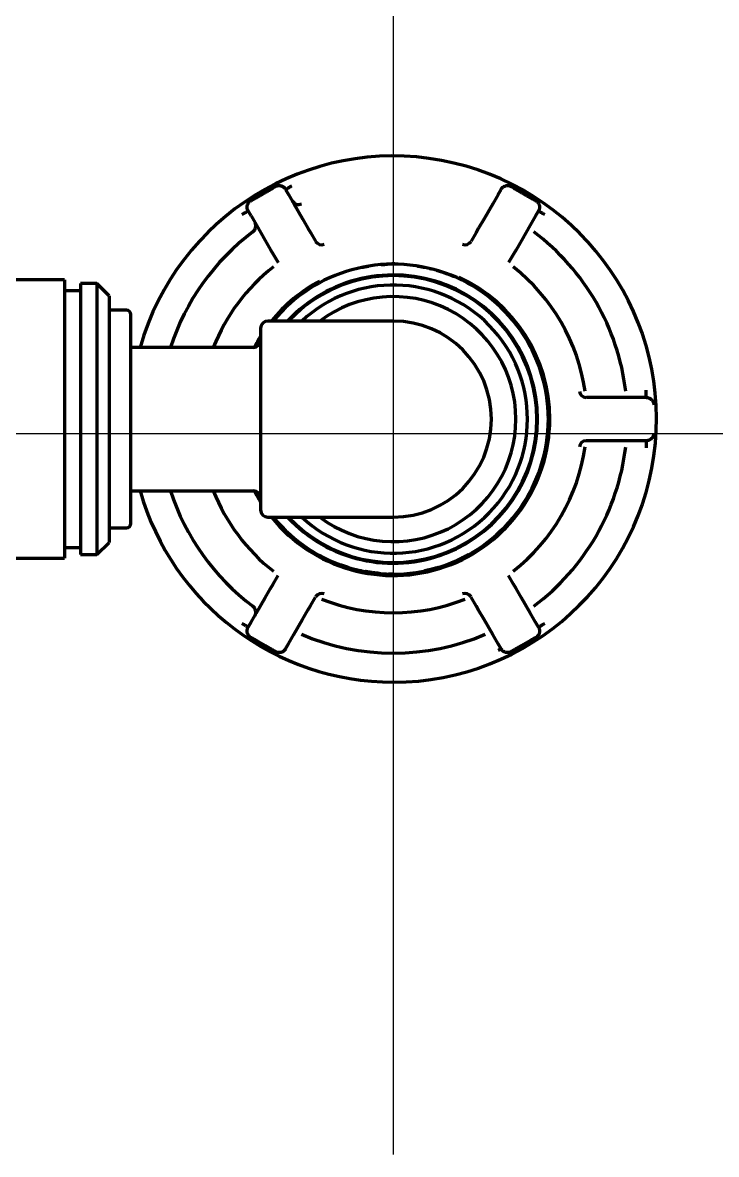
# Model space of a CAD drawing. Header units: inches. Extents: x -3077 to 7201, y 316 to 5463.
# Drawn here: x 3074 to 3122.2, y 1954.8 to 2033.3 of the extents above; entities that cross this region are included whole.
import ezdxf

# ---------------------------------------------------------------- set-up
doc = ezdxf.new("R2010")
doc.units = ezdxf.units.IN

# ---------------------------------------------------------------- blocks, each defined once
blk = doc.blocks.new('A$C773D0E90')
at = {"color": 4}
for p, q in [((0, 50), (0, -50)), ((-50, 0), (50, 0))]:
    blk.add_line(p, q, dxfattribs=at)

msp = doc.modelspace()

# ---------------------------------------------------------------- linework, layer by layer
at = {"linetype": 'Continuous', "lineweight": 70}
for p, q in [((3092.284, 2021.692), (3092.484, 2021.346)), ((3107.021, 2021.346), (3107.221, 2021.692)), ((3092.484, 2021.346), (3092.858, 2020.697)), ((3092.858, 2020.697), (3093.46, 2019.653)), ((3106.646, 2020.697), (3106.044, 2019.653)), ((3107.021, 2021.346), (3106.646, 2020.697)), ((3089.885, 2019.846), (3089.686, 2020.192)), ((3089.885, 2019.846), (3090.26, 2019.197)), ((3109.619, 2019.846), (3109.244, 2019.197)), ((3109.819, 2020.192), (3109.619, 2019.846)), ((3090.26, 2019.197), (3090.862, 2018.153)), ((3093.46, 2019.653), (3093.835, 2019.005)), ((3106.044, 2019.653), (3105.669, 2019.005)), ((3109.244, 2019.197), (3108.642, 2018.153)), ((3093.835, 2019.005), (3094.007, 2018.706)), ((3094.007, 2018.706), (3094.353, 2018.108)), ((3105.497, 2018.706), (3105.151, 2018.108)), ((3105.669, 2019.005), (3105.497, 2018.706)), ((3090.862, 2018.153), (3091.237, 2017.505)), ((3091.237, 2017.505), (3091.409, 2017.206)), ((3108.267, 2017.505), (3108.095, 2017.206)), ((3108.642, 2018.153), (3108.267, 2017.505)), ((3091.409, 2017.206), (3091.755, 2016.608)), ((3108.095, 2017.206), (3107.75, 2016.608)), ((3102.086, 2016.249), (3102.086, 2016.25)), ((3103.223, 2015.93), (3103.223, 2015.931)), ((3076.952, 2015.406), (3066.552, 2015.406)), ((3076.952, 2015.406), (3076.952, 1996.106)), ((3078.052, 2015.156), (3078.052, 1996.356)), ((3079.202, 2015.156), (3078.052, 2015.156)), ((3079.202, 2015.156), (3079.202, 1996.356)), ((3080.052, 2014.306), (3079.202, 2015.156)), ((3095.112, 2015.457), (3095.112, 2015.453)), ((3078.052, 2014.656), (3076.952, 2014.656)), ((3094.26, 2015.005), (3094.26, 2014.997)), ((3105.244, 2014.997), (3105.244, 2014.997)), ((3080.052, 2014.306), (3080.052, 1997.206)), ((3081.252, 2013.306), (3080.052, 2013.306)), ((3081.552, 1998.506), (3081.552, 2013.006)), ((3090.552, 2012.056), (3090.552, 1999.456)), ((3099.752, 2012.556), (3091.052, 2012.556)), ((3090.052, 2010.731), (3081.552, 2010.731)), ((3113.84, 2007.256), (3113.149, 2007.256)), ((3114.185, 2007.256), (3113.84, 2007.256)), ((3114.934, 2007.256), (3114.185, 2007.256)), ((3116.139, 2007.256), (3114.934, 2007.256)), ((3116.888, 2007.256), (3116.139, 2007.256)), ((3117.287, 2007.256), (3116.888, 2007.256)), ((3113.84, 2004.256), (3113.149, 2004.256)), ((3114.185, 2004.256), (3113.84, 2004.256)), ((3114.934, 2004.256), (3114.185, 2004.256)), ((3116.139, 2004.256), (3114.934, 2004.256)), ((3116.888, 2004.256), (3116.139, 2004.256)), ((3117.287, 2004.256), (3116.888, 2004.256)), ((3081.552, 2000.781), (3090.052, 2000.781)), ((3091.052, 1998.956), (3099.755, 1998.956)), ((3080.052, 1998.206), (3081.252, 1998.206)), ((3079.202, 1996.356), (3080.052, 1997.206)), ((3076.952, 1996.856), (3078.052, 1996.856)), ((3078.052, 1996.356), (3079.202, 1996.356)), ((3105.004, 1996.374), (3105.004, 1996.376)), ((3105.188, 1996.481), (3105.181, 1996.477)), ((3105.188, 1996.48), (3105.188, 1996.481)), ((3066.552, 1996.106), (3076.952, 1996.106)), ((3096.206, 1995.608), (3096.206, 1995.607)), ((3091.409, 1994.306), (3091.755, 1994.904)), ((3097.079, 1995.24), (3097.079, 1995.343)), ((3097.098, 1995.236), (3097.097, 1995.236)), ((3097.098, 1995.236), (3097.098, 1995.339)), ((3097.54, 1995.236), (3097.098, 1995.236)), ((3097.308, 1995.236), (3097.308, 1995.211)), ((3097.902, 1995.166), (3097.902, 1995.166)), ((3102.408, 1995.236), (3101.964, 1995.236)), ((3102.452, 1995.247), (3102.452, 1995.35)), ((3102.855, 1995.456), (3102.855, 1995.463)), ((3108.095, 1994.306), (3107.75, 1994.904)), ((3090.862, 1993.358), (3091.237, 1994.007)), ((3091.237, 1994.007), (3091.409, 1994.306)), ((3108.267, 1994.007), (3108.095, 1994.306)), ((3108.642, 1993.358), (3108.267, 1994.007)), ((3090.26, 1992.315), (3090.862, 1993.358)), ((3094.007, 1992.806), (3094.353, 1993.404)), ((3105.497, 1992.806), (3105.151, 1993.404)), ((3109.244, 1992.315), (3108.642, 1993.358)), ((3093.46, 1991.858), (3093.835, 1992.507)), ((3093.835, 1992.507), (3094.007, 1992.806)), ((3105.669, 1992.507), (3105.497, 1992.806)), ((3106.044, 1991.858), (3105.669, 1992.507)), ((3089.686, 1991.32), (3089.885, 1991.666)), ((3089.885, 1991.666), (3090.26, 1992.315)), ((3092.858, 1990.815), (3093.46, 1991.858)), ((3106.646, 1990.815), (3106.044, 1991.858)), ((3109.619, 1991.666), (3109.244, 1992.315)), ((3109.819, 1991.32), (3109.619, 1991.666)), ((3092.484, 1990.166), (3092.858, 1990.815)), ((3107.021, 1990.166), (3106.646, 1990.815)), ((3092.284, 1989.82), (3092.484, 1990.166)), ((3107.221, 1989.82), (3107.021, 1990.166))]:
    msp.add_line(p, q, dxfattribs=at)
for centre, radius, start, end in [((3099.752, 2005.756), 18.25, 270, 164.17687), ((3099.752, 2005.756), 16.231, 126.86544, 162.1507), ((3099.752, 2005.756), 16.231, 6.86544, 53.13456), ((3099.752, 2005.756), 13.439, 128.24965, 158.27193), ((3099.752, 2005.756), 10.75, 0, 140.76562), ((3099.752, 2015.776), 0.75, 76.25527, 103.74473), ((3099.752, 2005.756), 13.439, 8.24965, 51.75035), ((3099.752, 2005.756), 10.85, 118.01812, 141.19313), ((3099.752, 2005.756), 10, 222.84563, 137.15437), ((3099.752, 2005.756), 9.95, 0, 136.89), ((3099.752, 2005.756), 10.85, 0, 65.26125), ((3099.752, 2005.756), 9.3, 226.99125, 133.00875), ((3092.646, 2012.862), 0.75, 113.2059, 156.7941), ((3099.752, 2005.756), 8.5, 0, 126.87188), ((3106.859, 2012.862), 0.75, 23.2059, 66.7941), ((3081.252, 2013.006), 0.3, 0, 90), ((3091.052, 2012.056), 0.5, 90, 180), ((3099.752, 2005.756), 6.8, 270.00003, 90), ((3090.052, 2011.231), 0.5, 270, 0), ((3099.752, 2005.756), 10.85, 147.98812, 152.69063), ((3099.752, 2005.756), 10.75, 148.85438, 152.20687), ((3099.752, 2005.756), 10.85, 218.80687, 0), ((3099.752, 2005.756), 10.75, 219.23438, 0), ((3099.752, 2005.756), 9.95, 223.11, 0), ((3099.752, 2005.756), 8.5, 233.12813, 0), ((3109.772, 2005.756), 0.75, 346.25527, 13.74473), ((3099.752, 2005.756), 13.439, 308.24965, 351.75035), ((3099.752, 2005.756), 16.231, 306.86544, 353.13456), ((3099.752, 2005.756), 18.25, 195.8175, 270), ((3099.752, 2005.756), 16.231, 197.8493, 233.13456), ((3099.752, 2005.756), 13.439, 201.72807, 231.75035), ((3090.052, 2000.281), 0.5, 0, 90), ((3099.752, 2005.756), 10.85, 207.30937, 212.01188), ((3099.752, 2005.756), 10.75, 207.79313, 211.14562), ((3091.052, 1999.456), 0.5, 180, 270), ((3081.252, 1998.506), 0.3, 270, 0), ((3092.646, 1998.649), 0.75, 203.2059, 246.7941), ((3106.859, 1998.649), 0.75, 293.2059, 336.7941), ((3099.752, 1995.736), 0.75, 256.25527, 283.74473), ((3099.752, 2005.756), 13.439, 248.24965, 291.75035), ((3099.752, 2005.756), 16.231, 246.86544, 293.13456)]:
    msp.add_arc(centre, radius, start, end, dxfattribs=at)
for centre, major_axis, ratio, start_param, end_param in [((3093.179, 2021.141), (0.433, 0.25), 0.999382, 3.141593, 4.592638), ((3089.715, 2019.141), (-0.433, -0.25), 0.999382, 1.690548, 3.141593), ((3094.783, 2018.351), (-0.34, 0.366), 0.995433, 1.401244, 2.767324), ((3104.722, 2018.351), (-0.34, -0.366), 0.995433, 0.374268, 1.740349), ((3113.145, 2007.75), (-0.487, 0.112), 0.995433, 0.374268, 1.740349), ((3113.145, 2003.762), (0.487, 0.112), 0.995433, 1.401244, 2.767324), ((3094.783, 1993.16), (0.34, 0.366), 0.995433, 0.374268, 1.740349), ((3104.722, 1993.16), (0.34, -0.366), 0.995433, 1.401244, 2.767324), ((3089.715, 1992.37), (-0.433, 0.25), 0.999382, 3.141593, 4.592638)]:
    msp.add_ellipse(centre, major_axis=major_axis, ratio=ratio, start_param=start_param, end_param=end_param, dxfattribs=at)
for points, knots in [([(3089.857, 2020.895), (3089.929, 2020.937), (3090.001, 2020.978), (3090.146, 2021.061), (3090.218, 2021.102), (3090.363, 2021.185), (3090.435, 2021.227), (3090.58, 2021.31), (3090.724, 2021.393), (3090.868, 2021.477), (3091.013, 2021.56), (3091.085, 2021.602), (3091.229, 2021.685), (3091.301, 2021.727), (3091.445, 2021.811), (3091.517, 2021.853), (3091.589, 2021.895)], [0, 0, 0, 0, 0.125, 0.125, 0.25, 0.25, 0.375, 0.375, 0.5, 0.625, 0.625, 0.75, 0.75, 0.875, 0.875, 1, 1, 1, 1]), ([(3091.552, 2021.909), (3091.481, 2021.87), (3091.41, 2021.831), (3091.268, 2021.752), (3091.197, 2021.712), (3090.984, 2021.593), (3090.843, 2021.513), (3090.561, 2021.35), (3090.421, 2021.268), (3090.211, 2021.143), (3090.141, 2021.102), (3090.002, 2021.018), (3089.933, 2020.976), (3089.864, 2020.934)], [0, 0, 0, 0, 0.125, 0.125, 0.25, 0.25, 0.5, 0.5, 0.75, 0.75, 0.875, 0.875, 1, 1, 1, 1]), ([(3091.589, 2021.895), (3091.593, 2021.898), (3091.598, 2021.901), (3091.608, 2021.906), (3091.613, 2021.909), (3091.629, 2021.917), (3091.639, 2021.921), (3091.659, 2021.929), (3091.668, 2021.932), (3091.686, 2021.937), (3091.694, 2021.94), (3091.718, 2021.946), (3091.733, 2021.949), (3091.762, 2021.953), (3091.776, 2021.954), (3091.817, 2021.957), (3091.844, 2021.956), (3091.885, 2021.953), (3091.898, 2021.951), (3091.925, 2021.946), (3091.939, 2021.943), (3091.979, 2021.933), (3092.007, 2021.924), (3092.048, 2021.906), (3092.062, 2021.899), (3092.09, 2021.884), (3092.105, 2021.875), (3092.133, 2021.856), (3092.148, 2021.846), (3092.176, 2021.823), (3092.19, 2021.81), (3092.219, 2021.781), (3092.233, 2021.765), (3092.253, 2021.739), (3092.259, 2021.73), (3092.272, 2021.711), (3092.278, 2021.701), (3092.284, 2021.692)], [0, 0, 0, 0, 0.015625, 0.015625, 0.03125, 0.03125, 0.0625, 0.0625, 0.09375, 0.09375, 0.125, 0.125, 0.1875, 0.1875, 0.25, 0.25, 0.375, 0.375, 0.4375, 0.4375, 0.5, 0.5, 0.625, 0.625, 0.6875, 0.6875, 0.75, 0.75, 0.8125, 0.8125, 0.875, 0.875, 0.9375, 0.9375, 0.96875, 0.96875, 1, 1, 1, 1]), ([(3092.284, 2021.691), (3092.284, 2021.691), (3092.287, 2021.693), (3092.298, 2021.699), (3092.306, 2021.704), (3092.328, 2021.716), (3092.341, 2021.724), (3092.373, 2021.742), (3092.391, 2021.752), (3092.431, 2021.775), (3092.453, 2021.788), (3092.5, 2021.815), (3092.526, 2021.829), (3092.578, 2021.859), (3092.605, 2021.875), (3092.661, 2021.907), (3092.689, 2021.923), (3092.718, 2021.94)], [0, 0, 0, 0, 0.120134, 0.120134, 0.245829, 0.245829, 0.371524, 0.371524, 0.497219, 0.497219, 0.622914, 0.622914, 0.74861, 0.74861, 0.874305, 0.874305, 1, 1, 1, 1]), ([(3107.22, 2021.69), (3107.225, 2021.7), (3107.231, 2021.71), (3107.244, 2021.729), (3107.251, 2021.738), (3107.271, 2021.764), (3107.285, 2021.78), (3107.313, 2021.808), (3107.327, 2021.821), (3107.349, 2021.839), (3107.356, 2021.845), (3107.37, 2021.856), (3107.378, 2021.861), (3107.413, 2021.884), (3107.441, 2021.899), (3107.483, 2021.917), (3107.497, 2021.923), (3107.525, 2021.932), (3107.538, 2021.936), (3107.579, 2021.947), (3107.606, 2021.951), (3107.646, 2021.955), (3107.66, 2021.956), (3107.687, 2021.956), (3107.7, 2021.956), (3107.728, 2021.954), (3107.742, 2021.953), (3107.771, 2021.949), (3107.786, 2021.946), (3107.81, 2021.94), (3107.819, 2021.937), (3107.832, 2021.933), (3107.836, 2021.932), (3107.845, 2021.929), (3107.85, 2021.927), (3107.86, 2021.923), (3107.865, 2021.921), (3107.875, 2021.916), (3107.88, 2021.914), (3107.891, 2021.909), (3107.896, 2021.906), (3107.906, 2021.901), (3107.911, 2021.898), (3107.916, 2021.895)], [0, 0, 0, 0, 0.03125, 0.03125, 0.0625, 0.0625, 0.125, 0.125, 0.1875, 0.1875, 0.21875, 0.21875, 0.25, 0.25, 0.375, 0.375, 0.4375, 0.4375, 0.5, 0.5, 0.625, 0.625, 0.6875, 0.6875, 0.75, 0.75, 0.8125, 0.8125, 0.875, 0.875, 0.90625, 0.90625, 0.921875, 0.921875, 0.9375, 0.9375, 0.953125, 0.953125, 0.96875, 0.96875, 0.984375, 0.984375, 1, 1, 1, 1]), ([(3107.916, 2021.895), (3107.988, 2021.853), (3108.06, 2021.811), (3108.204, 2021.727), (3108.276, 2021.685), (3108.42, 2021.602), (3108.492, 2021.56), (3108.636, 2021.477), (3108.78, 2021.393), (3108.925, 2021.31), (3109.069, 2021.227), (3109.141, 2021.185), (3109.286, 2021.102), (3109.358, 2021.061), (3109.503, 2020.978), (3109.575, 2020.937), (3109.648, 2020.895)], [0, 0, 0, 0, 0.125, 0.125, 0.25, 0.25, 0.375, 0.375, 0.5, 0.625, 0.625, 0.75, 0.75, 0.875, 0.875, 1, 1, 1, 1]), ([(3109.641, 2020.934), (3109.572, 2020.976), (3109.502, 2021.018), (3109.363, 2021.102), (3109.293, 2021.143), (3109.084, 2021.268), (3108.943, 2021.35), (3108.662, 2021.513), (3108.52, 2021.593), (3108.308, 2021.712), (3108.237, 2021.752), (3108.095, 2021.831), (3108.024, 2021.87), (3107.953, 2021.909)], [0, 0, 0, 0, 0.125, 0.125, 0.25, 0.25, 0.5, 0.5, 0.75, 0.75, 0.875, 0.875, 1, 1, 1, 1]), ([(3089.686, 2020.192), (3089.68, 2020.201), (3089.675, 2020.212), (3089.665, 2020.232), (3089.66, 2020.242), (3089.647, 2020.273), (3089.641, 2020.292), (3089.633, 2020.321), (3089.63, 2020.331), (3089.626, 2020.35), (3089.625, 2020.359), (3089.622, 2020.377), (3089.62, 2020.386), (3089.618, 2020.404), (3089.618, 2020.413), (3089.615, 2020.455), (3089.616, 2020.487), (3089.621, 2020.532), (3089.624, 2020.547), (3089.629, 2020.576), (3089.633, 2020.589), (3089.644, 2020.63), (3089.654, 2020.655), (3089.67, 2020.692), (3089.676, 2020.704), (3089.69, 2020.728), (3089.697, 2020.74), (3089.712, 2020.763), (3089.72, 2020.774), (3089.738, 2020.797), (3089.748, 2020.808), (3089.766, 2020.826), (3089.772, 2020.833), (3089.785, 2020.845), (3089.793, 2020.851), (3089.805, 2020.861), (3089.809, 2020.864), (3089.818, 2020.871), (3089.823, 2020.874), (3089.832, 2020.881), (3089.837, 2020.884), (3089.847, 2020.89), (3089.852, 2020.893), (3089.857, 2020.895)], [0, 0, 0, 0, 0.03125, 0.03125, 0.0625, 0.0625, 0.125, 0.125, 0.15625, 0.15625, 0.1875, 0.1875, 0.21875, 0.21875, 0.25, 0.25, 0.375, 0.375, 0.4375, 0.4375, 0.5, 0.5, 0.625, 0.625, 0.6875, 0.6875, 0.75, 0.75, 0.8125, 0.8125, 0.875, 0.875, 0.90625, 0.90625, 0.9375, 0.9375, 0.953125, 0.953125, 0.96875, 0.96875, 0.984375, 0.984375, 1, 1, 1, 1]), ([(3109.648, 2020.895), (3109.653, 2020.893), (3109.657, 2020.89), (3109.667, 2020.884), (3109.672, 2020.881), (3109.681, 2020.874), (3109.686, 2020.871), (3109.695, 2020.864), (3109.699, 2020.861), (3109.712, 2020.851), (3109.719, 2020.845), (3109.733, 2020.832), (3109.739, 2020.826), (3109.756, 2020.809), (3109.766, 2020.797), (3109.784, 2020.774), (3109.793, 2020.762), (3109.816, 2020.728), (3109.829, 2020.704), (3109.851, 2020.655), (3109.86, 2020.63), (3109.872, 2020.589), (3109.875, 2020.575), (3109.881, 2020.546), (3109.883, 2020.532), (3109.886, 2020.502), (3109.888, 2020.486), (3109.889, 2020.454), (3109.888, 2020.438), (3109.886, 2020.403), (3109.884, 2020.385), (3109.88, 2020.358), (3109.878, 2020.349), (3109.874, 2020.33), (3109.871, 2020.32), (3109.863, 2020.291), (3109.856, 2020.271), (3109.844, 2020.24), (3109.839, 2020.23), (3109.829, 2020.21), (3109.824, 2020.2), (3109.818, 2020.19)], [0, 0, 0, 0, 0.015625, 0.015625, 0.03125, 0.03125, 0.046875, 0.046875, 0.0625, 0.0625, 0.09375, 0.09375, 0.125, 0.125, 0.1875, 0.1875, 0.25, 0.25, 0.375, 0.375, 0.5, 0.5, 0.5625, 0.5625, 0.625, 0.625, 0.6875, 0.6875, 0.75, 0.75, 0.8125, 0.8125, 0.84375, 0.84375, 0.875, 0.875, 0.9375, 0.9375, 0.96875, 0.96875, 1, 1, 1, 1]), ([(3089.688, 2020.188), (3089.687, 2020.188), (3089.684, 2020.186), (3089.674, 2020.18), (3089.665, 2020.176), (3089.644, 2020.163), (3089.63, 2020.155), (3089.599, 2020.137), (3089.581, 2020.127), (3089.541, 2020.104), (3089.519, 2020.091), (3089.472, 2020.064), (3089.446, 2020.049), (3089.394, 2020.019), (3089.367, 2020.003), (3089.311, 2019.971), (3089.283, 2019.955), (3089.255, 2019.938)], [0, 0, 0, 0, 0.116408, 0.116408, 0.242635, 0.242635, 0.368863, 0.368863, 0.49509, 0.49509, 0.621318, 0.621318, 0.747545, 0.747545, 0.873773, 0.873773, 1, 1, 1, 1]), ([(3109.819, 2020.192), (3109.819, 2020.191), (3109.822, 2020.19), (3109.832, 2020.183), (3109.841, 2020.178), (3109.862, 2020.166), (3109.875, 2020.158), (3109.907, 2020.139), (3109.925, 2020.129), (3109.965, 2020.106), (3109.987, 2020.093), (3110.034, 2020.066), (3110.059, 2020.051), (3110.111, 2020.021), (3110.138, 2020.005), (3110.194, 2019.973), (3110.222, 2019.956), (3110.251, 2019.94)], [0, 0, 0, 0, 0.120645, 0.120645, 0.246267, 0.246267, 0.371889, 0.371889, 0.497512, 0.497512, 0.623134, 0.623134, 0.748756, 0.748756, 0.874378, 0.874378, 1, 1, 1, 1]), ([(3097.579, 2016.284), (3097.58, 2016.284), (3097.581, 2016.284), (3097.585, 2016.285), (3097.587, 2016.286), (3097.592, 2016.286), (3097.594, 2016.287), (3097.603, 2016.289), (3097.611, 2016.29), (3097.624, 2016.293), (3097.628, 2016.294), (3097.638, 2016.296), (3097.643, 2016.297), (3097.66, 2016.3), (3097.671, 2016.302), (3097.697, 2016.308), (3097.711, 2016.31), (3097.732, 2016.314), (3097.739, 2016.316), (3097.753, 2016.318), (3097.761, 2016.32), (3097.783, 2016.324), (3097.798, 2016.327), (3097.829, 2016.332), (3097.844, 2016.335), (3097.874, 2016.34), (3097.889, 2016.343), (3097.91, 2016.347), (3097.917, 2016.348), (3097.931, 2016.35), (3097.937, 2016.351), (3097.956, 2016.355), (3097.968, 2016.357), (3097.99, 2016.36), (3098, 2016.362), (3098.013, 2016.364), (3098.017, 2016.365), (3098.024, 2016.366), (3098.028, 2016.367), (3098.037, 2016.368), (3098.041, 2016.369), (3098.047, 2016.37), (3098.049, 2016.37), (3098.049, 2016.37)], [0, 0, 0, 0, 0.056817, 0.056817, 0.088414, 0.088414, 0.120011, 0.120011, 0.183205, 0.183205, 0.214802, 0.214802, 0.246399, 0.246399, 0.309593, 0.309593, 0.372787, 0.372787, 0.404384, 0.404384, 0.435981, 0.435981, 0.499176, 0.499176, 0.56237, 0.56237, 0.625564, 0.625564, 0.657161, 0.657161, 0.688758, 0.688758, 0.751952, 0.751952, 0.815146, 0.815146, 0.846743, 0.846743, 0.87834, 0.87834, 0.941534, 0.941534, 1, 1, 1, 1]), ([(3098.915, 2016.473), (3098.932, 2016.475), (3098.952, 2016.476), (3098.979, 2016.478), (3098.984, 2016.478), (3098.995, 2016.479), (3099.001, 2016.48), (3099.018, 2016.481), (3099.03, 2016.482), (3099.054, 2016.483), (3099.067, 2016.484), (3099.092, 2016.485), (3099.104, 2016.486), (3099.122, 2016.487), (3099.129, 2016.488), (3099.141, 2016.488), (3099.147, 2016.489), (3099.165, 2016.49), (3099.189, 2016.491), (3099.212, 2016.492), (3099.233, 2016.493), (3099.244, 2016.494), (3099.263, 2016.495), (3099.272, 2016.495), (3099.285, 2016.496), (3099.289, 2016.496), (3099.297, 2016.496), (3099.308, 2016.497), (3099.317, 2016.497), (3099.328, 2016.497), (3099.333, 2016.498), (3099.343, 2016.498), (3099.347, 2016.498), (3099.347, 2016.498)], [0, 0, 0, 0, 0.125583, 0.125583, 0.156978, 0.156978, 0.188374, 0.188374, 0.251165, 0.251165, 0.313956, 0.313956, 0.376748, 0.376748, 0.408143, 0.408143, 0.439539, 0.439539, 0.50233, 0.565122, 0.565122, 0.627913, 0.627913, 0.690704, 0.690704, 0.7221, 0.7221, 0.753495, 0.816287, 0.816287, 0.879078, 0.879078, 1, 1, 1, 1]), ([(3101.428, 2016.374), (3101.429, 2016.374), (3101.431, 2016.374), (3101.436, 2016.373), (3101.438, 2016.373), (3101.444, 2016.372), (3101.45, 2016.371), (3101.459, 2016.369), (3101.468, 2016.368), (3101.473, 2016.367), (3101.489, 2016.365), (3101.502, 2016.363), (3101.522, 2016.359), (3101.529, 2016.358), (3101.545, 2016.355), (3101.552, 2016.354), (3101.576, 2016.35), (3101.593, 2016.347), (3101.62, 2016.342), (3101.63, 2016.341), (3101.648, 2016.337), (3101.667, 2016.334), (3101.686, 2016.33), (3101.705, 2016.327), (3101.715, 2016.325), (3101.744, 2016.32), (3101.763, 2016.316), (3101.791, 2016.311), (3101.8, 2016.309), (3101.819, 2016.305), (3101.828, 2016.303), (3101.855, 2016.298), (3101.872, 2016.295), (3101.904, 2016.288), (3101.92, 2016.285), (3101.934, 2016.282)], [0, 0, 0, 0, 0.071325, 0.071325, 0.113537, 0.113537, 0.15575, 0.197962, 0.197962, 0.240175, 0.240175, 0.3246, 0.3246, 0.366812, 0.366812, 0.409025, 0.409025, 0.49345, 0.49345, 0.535662, 0.535662, 0.577875, 0.620087, 0.620087, 0.6623, 0.6623, 0.746725, 0.746725, 0.788937, 0.788937, 0.83115, 0.83115, 0.915575, 0.915575, 1, 1, 1, 1]), ([(3102.252, 2016.211), (3102.257, 2016.21), (3102.263, 2016.209), (3102.274, 2016.206), (3102.28, 2016.204), (3102.293, 2016.201), (3102.299, 2016.2), (3102.312, 2016.196), (3102.319, 2016.195), (3102.333, 2016.191), (3102.339, 2016.19), (3102.353, 2016.187), (3102.359, 2016.185), (3102.372, 2016.182), (3102.378, 2016.18), (3102.389, 2016.177), (3102.395, 2016.176), (3102.399, 2016.175)], [0, 0, 0, 0, 0.125, 0.125, 0.25, 0.25, 0.375, 0.375, 0.5, 0.5, 0.625, 0.625, 0.75, 0.75, 0.875, 0.875, 1, 1, 1, 1]), ([(3102.718, 2016.089), (3102.732, 2016.084), (3102.747, 2016.08), (3102.772, 2016.073), (3102.78, 2016.071), (3102.797, 2016.066), (3102.806, 2016.063), (3102.833, 2016.055), (3102.851, 2016.05), (3102.888, 2016.038), (3102.908, 2016.032), (3102.946, 2016.021), (3102.964, 2016.015), (3102.992, 2016.006), (3103.002, 2016.003), (3103.02, 2015.997), (3103.029, 2015.994), (3103.055, 2015.986), (3103.072, 2015.98), (3103.097, 2015.972), (3103.105, 2015.97), (3103.12, 2015.965), (3103.127, 2015.962), (3103.147, 2015.956), (3103.16, 2015.951), (3103.182, 2015.944), (3103.192, 2015.941), (3103.203, 2015.937), (3103.207, 2015.936), (3103.213, 2015.934), (3103.215, 2015.933), (3103.221, 2015.931), (3103.223, 2015.93), (3103.224, 2015.93), (3103.224, 2015.93), (3103.223, 2015.93)], [0, 0, 0, 0, 0.082272, 0.082272, 0.123408, 0.123408, 0.164544, 0.164544, 0.246817, 0.246817, 0.329089, 0.329089, 0.411361, 0.411361, 0.452497, 0.452497, 0.493633, 0.493633, 0.575906, 0.575906, 0.617042, 0.617042, 0.658178, 0.658178, 0.74045, 0.74045, 0.822722, 0.822722, 0.863858, 0.863858, 0.904995, 0.904995, 0.987267, 0.987267, 1, 1, 1, 1]), ([(3103.3, 2015.903), (3103.3, 2015.903), (3103.303, 2015.903), (3103.309, 2015.9), (3103.312, 2015.899), (3103.318, 2015.897), (3103.322, 2015.896), (3103.334, 2015.891), (3103.345, 2015.888), (3103.363, 2015.881), (3103.369, 2015.879), (3103.383, 2015.874), (3103.397, 2015.869), (3103.413, 2015.863), (3103.429, 2015.857), (3103.438, 2015.854), (3103.464, 2015.845), (3103.482, 2015.838), (3103.519, 2015.824), (3103.539, 2015.817), (3103.579, 2015.802), (3103.599, 2015.794), (3103.629, 2015.783), (3103.639, 2015.779), (3103.659, 2015.771), (3103.669, 2015.767), (3103.698, 2015.755), (3103.717, 2015.748), (3103.745, 2015.737), (3103.755, 2015.733), (3103.773, 2015.726), (3103.781, 2015.722), (3103.807, 2015.712), (3103.823, 2015.705), (3103.845, 2015.696), (3103.852, 2015.693), (3103.866, 2015.688), (3103.878, 2015.682), (3103.889, 2015.678), (3103.9, 2015.674), (3103.904, 2015.672), (3103.917, 2015.666), (3103.923, 2015.664), (3103.93, 2015.661), (3103.932, 2015.66), (3103.934, 2015.659), (3103.934, 2015.659), (3103.934, 2015.659), (3103.934, 2015.659), (3103.934, 2015.659)], [0, 0, 0, 0, 0.062484, 0.062484, 0.093727, 0.093727, 0.124969, 0.124969, 0.187453, 0.187453, 0.218695, 0.218695, 0.249938, 0.28118, 0.28118, 0.312422, 0.312422, 0.374906, 0.374906, 0.437391, 0.437391, 0.499875, 0.499875, 0.531117, 0.531117, 0.562359, 0.562359, 0.624844, 0.624844, 0.656086, 0.656086, 0.687328, 0.687328, 0.749813, 0.749813, 0.781055, 0.781055, 0.812297, 0.843539, 0.843539, 0.874781, 0.874781, 0.937266, 0.937266, 0.968508, 0.968508, 0.99975, 0.99975, 1, 1, 1, 1]), ([(3117.283, 2007.256), (3117.283, 2007.256), (3117.283, 2007.26), (3117.283, 2007.272), (3117.283, 2007.281), (3117.283, 2007.306), (3117.283, 2007.322), (3117.283, 2007.358), (3117.283, 2007.379), (3117.283, 2007.425), (3117.283, 2007.451), (3117.283, 2007.505), (3117.283, 2007.534), (3117.283, 2007.595), (3117.283, 2007.626), (3117.283, 2007.69), (3117.283, 2007.723), (3117.283, 2007.756)], [0, 0, 0, 0, 0.116421, 0.116421, 0.242646, 0.242646, 0.368872, 0.368872, 0.495098, 0.495098, 0.621323, 0.621323, 0.747549, 0.747549, 0.873774, 0.873774, 1, 1, 1, 1]), ([(3117.285, 2007.256), (3117.297, 2007.256), (3117.309, 2007.255), (3117.331, 2007.254), (3117.353, 2007.252), (3117.374, 2007.248), (3117.395, 2007.244), (3117.405, 2007.242), (3117.425, 2007.237), (3117.434, 2007.234), (3117.453, 2007.228), (3117.462, 2007.225), (3117.488, 2007.216), (3117.504, 2007.208), (3117.527, 2007.197), (3117.535, 2007.193), (3117.549, 2007.185), (3117.556, 2007.181), (3117.577, 2007.168), (3117.59, 2007.159), (3117.626, 2007.132), (3117.648, 2007.113), (3117.677, 2007.083), (3117.687, 2007.073), (3117.704, 2007.052), (3117.712, 2007.041), (3117.736, 2007.008), (3117.75, 2006.985), (3117.768, 2006.948), (3117.774, 2006.935), (3117.782, 2006.915), (3117.785, 2006.908), (3117.79, 2006.893), (3117.792, 2006.885), (3117.797, 2006.869), (3117.799, 2006.861), (3117.803, 2006.843), (3117.805, 2006.833), (3117.807, 2006.818), (3117.808, 2006.812), (3117.809, 2006.801), (3117.81, 2006.795), (3117.811, 2006.784), (3117.811, 2006.778), (3117.811, 2006.767), (3117.811, 2006.761), (3117.811, 2006.756)], [0, 0, 0, 0, 0.03125, 0.03125, 0.0625, 0.09375, 0.09375, 0.125, 0.125, 0.15625, 0.15625, 0.1875, 0.1875, 0.25, 0.25, 0.28125, 0.28125, 0.3125, 0.3125, 0.375, 0.375, 0.5, 0.5, 0.5625, 0.5625, 0.625, 0.625, 0.75, 0.75, 0.8125, 0.8125, 0.84375, 0.84375, 0.875, 0.875, 0.90625, 0.90625, 0.9375, 0.9375, 0.953125, 0.953125, 0.96875, 0.96875, 0.984375, 0.984375, 1, 1, 1, 1]), ([(3117.811, 2004.756), (3117.811, 2004.75), (3117.811, 2004.745), (3117.811, 2004.733), (3117.811, 2004.728), (3117.81, 2004.716), (3117.809, 2004.71), (3117.808, 2004.699), (3117.807, 2004.694), (3117.806, 2004.684), (3117.805, 2004.678), (3117.803, 2004.669), (3117.802, 2004.664), (3117.799, 2004.651), (3117.797, 2004.643), (3117.79, 2004.619), (3117.785, 2004.604), (3117.774, 2004.577), (3117.769, 2004.564), (3117.756, 2004.539), (3117.75, 2004.527), (3117.736, 2004.504), (3117.728, 2004.493), (3117.705, 2004.46), (3117.687, 2004.439), (3117.658, 2004.409), (3117.648, 2004.399), (3117.626, 2004.38), (3117.614, 2004.37), (3117.577, 2004.343), (3117.551, 2004.326), (3117.512, 2004.307), (3117.504, 2004.304), (3117.488, 2004.296), (3117.479, 2004.293), (3117.453, 2004.283), (3117.435, 2004.277), (3117.405, 2004.27), (3117.395, 2004.267), (3117.374, 2004.263), (3117.364, 2004.261), (3117.331, 2004.257), (3117.308, 2004.256), (3117.285, 2004.256)], [0, 0, 0, 0, 0.015625, 0.015625, 0.03125, 0.03125, 0.046875, 0.046875, 0.0625, 0.0625, 0.078125, 0.078125, 0.09375, 0.09375, 0.125, 0.125, 0.1875, 0.1875, 0.25, 0.25, 0.3125, 0.3125, 0.375, 0.375, 0.5, 0.5, 0.5625, 0.5625, 0.625, 0.625, 0.75, 0.75, 0.78125, 0.78125, 0.8125, 0.8125, 0.875, 0.875, 0.90625, 0.90625, 0.9375, 0.9375, 1, 1, 1, 1]), ([(3117.288, 2004.256), (3117.287, 2004.256), (3117.287, 2004.252), (3117.287, 2004.24), (3117.287, 2004.23), (3117.287, 2004.205), (3117.286, 2004.19), (3117.286, 2004.153), (3117.286, 2004.133), (3117.286, 2004.086), (3117.286, 2004.061), (3117.286, 2004.007), (3117.286, 2003.978), (3117.286, 2003.917), (3117.286, 2003.886), (3117.286, 2003.821), (3117.286, 2003.789), (3117.286, 2003.756)], [0, 0, 0, 0, 0.121268, 0.121268, 0.246801, 0.246801, 0.372335, 0.372335, 0.497868, 0.497868, 0.623401, 0.623401, 0.748934, 0.748934, 0.874467, 0.874467, 1, 1, 1, 1]), ([(3104.976, 1996.36), (3104.959, 1996.351), (3104.939, 1996.34), (3104.907, 1996.323), (3104.896, 1996.317), (3104.873, 1996.304), (3104.862, 1996.298), (3104.826, 1996.278), (3104.801, 1996.265), (3104.762, 1996.245), (3104.749, 1996.238), (3104.723, 1996.224), (3104.709, 1996.217), (3104.696, 1996.21)], [0, 0, 0, 0, 0.25, 0.25, 0.375, 0.375, 0.5, 0.5, 0.75, 0.75, 0.875, 0.875, 1, 1, 1, 1]), ([(3096.627, 1995.47), (3096.606, 1995.477), (3096.585, 1995.483), (3096.553, 1995.493), (3096.543, 1995.496), (3096.523, 1995.502), (3096.512, 1995.506), (3096.482, 1995.515), (3096.463, 1995.521), (3096.436, 1995.53), (3096.427, 1995.533), (3096.41, 1995.539), (3096.401, 1995.541), (3096.36, 1995.555), (3096.332, 1995.564), (3096.294, 1995.577), (3096.283, 1995.581), (3096.261, 1995.589), (3096.23, 1995.599), (3096.206, 1995.608), (3096.186, 1995.615), (3096.179, 1995.617), (3096.168, 1995.621), (3096.164, 1995.622), (3096.143, 1995.63), (3096.136, 1995.632), (3096.136, 1995.632)], [0, 0, 0, 0, 0.062808, 0.062808, 0.094211, 0.094211, 0.125615, 0.125615, 0.188423, 0.188423, 0.219827, 0.219827, 0.25123, 0.25123, 0.376845, 0.376845, 0.439653, 0.439653, 0.502461, 0.628076, 0.628076, 0.690883, 0.690883, 0.753691, 0.753691, 1, 1, 1, 1]), ([(3104.366, 1996.046), (3104.335, 1996.031), (3104.308, 1996.019), (3104.263, 1995.998), (3104.244, 1995.989), (3104.223, 1995.979), (3104.217, 1995.977), (3104.207, 1995.972), (3104.203, 1995.971), (3104.195, 1995.967), (3104.195, 1995.967), (3104.199, 1995.969)], [0, 0, 0, 0, 0.25, 0.25, 0.5, 0.5, 0.625, 0.625, 0.75, 0.75, 1, 1, 1, 1]), ([(3104.696, 1996.21), (3104.664, 1996.194), (3104.632, 1996.177), (3104.586, 1996.154), (3104.57, 1996.146), (3104.54, 1996.131), (3104.525, 1996.123), (3104.482, 1996.102), (3104.456, 1996.089), (3104.425, 1996.075), (3104.419, 1996.072), (3104.408, 1996.066), (3104.391, 1996.058), (3104.376, 1996.051), (3104.367, 1996.047)], [0, 0, 0, 0, 0.25, 0.25, 0.375, 0.375, 0.5, 0.5, 0.75, 0.75, 0.8125, 0.8125, 0.875, 1, 1, 1, 1]), ([(3098.324, 1995.101), (3098.302, 1995.104), (3098.28, 1995.107), (3098.248, 1995.112), (3098.237, 1995.113), (3098.216, 1995.116), (3098.206, 1995.118), (3098.176, 1995.122), (3098.156, 1995.125), (3098.129, 1995.129), (3098.12, 1995.13), (3098.102, 1995.133), (3098.094, 1995.135), (3098.053, 1995.141), (3098.025, 1995.145), (3097.994, 1995.151), (3097.988, 1995.152), (3097.976, 1995.154), (3097.971, 1995.154), (3097.954, 1995.157), (3097.924, 1995.162), (3097.901, 1995.166), (3097.881, 1995.17), (3097.875, 1995.171), (3097.864, 1995.173), (3097.859, 1995.174), (3097.839, 1995.177), (3097.832, 1995.179), (3097.832, 1995.179)], [0, 0, 0, 0, 0.062828, 0.062828, 0.094243, 0.094243, 0.125657, 0.125657, 0.188485, 0.188485, 0.2199, 0.2199, 0.251314, 0.251314, 0.376971, 0.376971, 0.408385, 0.408385, 0.439799, 0.439799, 0.502628, 0.628285, 0.628285, 0.691113, 0.691113, 0.753942, 0.753942, 1, 1, 1, 1]), ([(3098.785, 1995.049), (3098.781, 1995.05), (3098.771, 1995.051), (3098.747, 1995.053), (3098.737, 1995.054), (3098.718, 1995.056), (3098.711, 1995.056), (3098.696, 1995.058), (3098.688, 1995.059), (3098.671, 1995.06), (3098.662, 1995.061), (3098.642, 1995.063), (3098.631, 1995.064), (3098.609, 1995.067), (3098.596, 1995.068), (3098.577, 1995.07), (3098.57, 1995.071), (3098.556, 1995.073), (3098.548, 1995.073), (3098.526, 1995.076), (3098.51, 1995.078), (3098.485, 1995.081), (3098.476, 1995.082), (3098.458, 1995.084), (3098.431, 1995.087), (3098.403, 1995.091), (3098.373, 1995.095), (3098.363, 1995.096), (3098.344, 1995.098), (3098.334, 1995.1), (3098.324, 1995.101)], [0, 0, 0, 0, 0.25, 0.25, 0.375, 0.375, 0.4375, 0.4375, 0.5, 0.5, 0.5625, 0.5625, 0.625, 0.625, 0.6875, 0.6875, 0.71875, 0.71875, 0.75, 0.75, 0.8125, 0.8125, 0.84375, 0.84375, 0.875, 0.9375, 0.9375, 0.96875, 0.96875, 1, 1, 1, 1]), ([(3099.78, 1995.006), (3099.707, 1995.006), (3099.641, 1995.006), (3099.522, 1995.008), (3099.468, 1995.009), (3099.421, 1995.011)], [0, 0, 0, 0, 0.5, 0.5, 1, 1, 1, 1]), ([(3102.38, 1995.332), (3102.348, 1995.324), (3102.318, 1995.316), (3102.28, 1995.307), (3102.273, 1995.305), (3102.258, 1995.302), (3102.237, 1995.297), (3102.217, 1995.292), (3102.198, 1995.288), (3102.192, 1995.286), (3102.18, 1995.283), (3102.162, 1995.279), (3102.146, 1995.276), (3102.127, 1995.271), (3102.117, 1995.269), (3102.1, 1995.265), (3102.092, 1995.263), (3102.068, 1995.258), (3102.055, 1995.255), (3102.03, 1995.25), (3102.019, 1995.248), (3102.005, 1995.244), (3102, 1995.243), (3101.991, 1995.242), (3101.987, 1995.241), (3101.976, 1995.238), (3101.969, 1995.237), (3101.95, 1995.233), (3101.941, 1995.231), (3101.927, 1995.228), (3101.921, 1995.227), (3101.913, 1995.225), (3101.911, 1995.225), (3101.907, 1995.224), (3101.907, 1995.224), (3101.906, 1995.224)], [0, 0, 0, 0, 0.063502, 0.063502, 0.079378, 0.079378, 0.095253, 0.127004, 0.127004, 0.14288, 0.14288, 0.158755, 0.190506, 0.190506, 0.222257, 0.222257, 0.254008, 0.254008, 0.31751, 0.31751, 0.381012, 0.381012, 0.412763, 0.412763, 0.444514, 0.444514, 0.508016, 0.508016, 0.63502, 0.63502, 0.762024, 0.762024, 0.889028, 0.889028, 1, 1, 1, 1]), ([(3102.712, 1995.421), (3102.7, 1995.418), (3102.683, 1995.413), (3102.656, 1995.406), (3102.651, 1995.404), (3102.639, 1995.401), (3102.633, 1995.399), (3102.613, 1995.394), (3102.6, 1995.39), (3102.571, 1995.382), (3102.555, 1995.378), (3102.523, 1995.369), (3102.506, 1995.364), (3102.48, 1995.358), (3102.471, 1995.355), (3102.454, 1995.351), (3102.445, 1995.348), (3102.417, 1995.341), (3102.399, 1995.337), (3102.38, 1995.332)], [0, 0, 0, 0, 0.25, 0.25, 0.3125, 0.3125, 0.375, 0.375, 0.5, 0.5, 0.625, 0.625, 0.75, 0.75, 0.8125, 0.8125, 0.875, 0.875, 1, 1, 1, 1]), ([(3102.851, 1995.462), (3102.856, 1995.464), (3102.856, 1995.464), (3102.85, 1995.462), (3102.843, 1995.46), (3102.809, 1995.45), (3102.771, 1995.438), (3102.717, 1995.423)], [0, 0, 0, 0, 0.25, 0.25, 0.5, 0.5, 1, 1, 1, 1]), ([(3089.686, 1991.32), (3089.686, 1991.32), (3089.683, 1991.322), (3089.672, 1991.328), (3089.664, 1991.333), (3089.642, 1991.346), (3089.629, 1991.354), (3089.598, 1991.372), (3089.58, 1991.383), (3089.54, 1991.406), (3089.518, 1991.419), (3089.471, 1991.446), (3089.445, 1991.461), (3089.393, 1991.491), (3089.366, 1991.507), (3089.31, 1991.539), (3089.282, 1991.555), (3089.254, 1991.571)], [0, 0, 0, 0, 0.120645, 0.120645, 0.246267, 0.246267, 0.371889, 0.371889, 0.497512, 0.497512, 0.623134, 0.623134, 0.748756, 0.748756, 0.874378, 0.874378, 1, 1, 1, 1]), ([(3109.817, 1991.323), (3109.817, 1991.324), (3109.82, 1991.325), (3109.831, 1991.331), (3109.839, 1991.336), (3109.861, 1991.349), (3109.874, 1991.356), (3109.906, 1991.375), (3109.924, 1991.385), (3109.964, 1991.408), (3109.986, 1991.421), (3110.033, 1991.448), (3110.058, 1991.462), (3110.11, 1991.493), (3110.137, 1991.508), (3110.193, 1991.54), (3110.221, 1991.557), (3110.25, 1991.573)], [0, 0, 0, 0, 0.11641, 0.11641, 0.242638, 0.242638, 0.368865, 0.368865, 0.495092, 0.495092, 0.621319, 0.621319, 0.747546, 0.747546, 0.873773, 0.873773, 1, 1, 1, 1]), ([(3089.857, 1990.616), (3089.852, 1990.619), (3089.847, 1990.622), (3089.837, 1990.628), (3089.833, 1990.631), (3089.823, 1990.637), (3089.818, 1990.641), (3089.809, 1990.647), (3089.805, 1990.65), (3089.793, 1990.66), (3089.785, 1990.667), (3089.772, 1990.679), (3089.766, 1990.685), (3089.748, 1990.703), (3089.738, 1990.715), (3089.72, 1990.738), (3089.712, 1990.749), (3089.689, 1990.784), (3089.676, 1990.807), (3089.653, 1990.857), (3089.644, 1990.882), (3089.633, 1990.923), (3089.629, 1990.937), (3089.624, 1990.965), (3089.621, 1990.98), (3089.618, 1991.01), (3089.617, 1991.025), (3089.616, 1991.057), (3089.616, 1991.074), (3089.618, 1991.108), (3089.62, 1991.126), (3089.625, 1991.154), (3089.627, 1991.163), (3089.631, 1991.182), (3089.633, 1991.192), (3089.641, 1991.221), (3089.648, 1991.241), (3089.661, 1991.271), (3089.665, 1991.281), (3089.675, 1991.302), (3089.681, 1991.312), (3089.687, 1991.322)], [0, 0, 0, 0, 0.015625, 0.015625, 0.03125, 0.03125, 0.046875, 0.046875, 0.0625, 0.0625, 0.09375, 0.09375, 0.125, 0.125, 0.1875, 0.1875, 0.25, 0.25, 0.375, 0.375, 0.5, 0.5, 0.5625, 0.5625, 0.625, 0.625, 0.6875, 0.6875, 0.75, 0.75, 0.8125, 0.8125, 0.84375, 0.84375, 0.875, 0.875, 0.9375, 0.9375, 0.96875, 0.96875, 1, 1, 1, 1]), ([(3109.818, 1991.322), (3109.824, 1991.312), (3109.829, 1991.302), (3109.839, 1991.281), (3109.844, 1991.271), (3109.856, 1991.241), (3109.863, 1991.221), (3109.871, 1991.192), (3109.874, 1991.182), (3109.878, 1991.163), (3109.88, 1991.154), (3109.883, 1991.135), (3109.884, 1991.126), (3109.886, 1991.109), (3109.887, 1991.1), (3109.889, 1991.057), (3109.888, 1991.025), (3109.883, 1990.98), (3109.881, 1990.965), (3109.875, 1990.937), (3109.872, 1990.923), (3109.86, 1990.882), (3109.851, 1990.857), (3109.834, 1990.82), (3109.828, 1990.808), (3109.815, 1990.784), (3109.808, 1990.772), (3109.793, 1990.749), (3109.784, 1990.738), (3109.766, 1990.715), (3109.756, 1990.703), (3109.739, 1990.685), (3109.733, 1990.679), (3109.719, 1990.667), (3109.712, 1990.66), (3109.699, 1990.65), (3109.695, 1990.647), (3109.686, 1990.641), (3109.681, 1990.637), (3109.672, 1990.631), (3109.667, 1990.628), (3109.657, 1990.622), (3109.653, 1990.619), (3109.648, 1990.616)], [0, 0, 0, 0, 0.03125, 0.03125, 0.0625, 0.0625, 0.125, 0.125, 0.15625, 0.15625, 0.1875, 0.1875, 0.21875, 0.21875, 0.25, 0.25, 0.375, 0.375, 0.4375, 0.4375, 0.5, 0.5, 0.625, 0.625, 0.6875, 0.6875, 0.75, 0.75, 0.8125, 0.8125, 0.875, 0.875, 0.90625, 0.90625, 0.9375, 0.9375, 0.953125, 0.953125, 0.96875, 0.96875, 0.984375, 0.984375, 1, 1, 1, 1]), ([(3091.589, 1989.616), (3091.517, 1989.658), (3091.445, 1989.7), (3091.301, 1989.784), (3091.229, 1989.826), (3091.085, 1989.91), (3091.013, 1989.952), (3090.868, 1990.035), (3090.724, 1990.118), (3090.58, 1990.202), (3090.435, 1990.285), (3090.363, 1990.326), (3090.218, 1990.409), (3090.146, 1990.451), (3090.001, 1990.534), (3089.929, 1990.575), (3089.857, 1990.616)], [0, 0, 0, 0, 0.125, 0.125, 0.25, 0.25, 0.375, 0.375, 0.5, 0.625, 0.625, 0.75, 0.75, 0.875, 0.875, 1, 1, 1, 1]), ([(3089.864, 1990.578), (3089.933, 1990.535), (3090.002, 1990.493), (3090.141, 1990.41), (3090.211, 1990.368), (3090.421, 1990.244), (3090.561, 1990.162), (3090.843, 1989.999), (3090.984, 1989.918), (3091.197, 1989.799), (3091.268, 1989.76), (3091.41, 1989.681), (3091.481, 1989.642), (3091.552, 1989.603)], [0, 0, 0, 0, 0.125, 0.125, 0.25, 0.25, 0.5, 0.5, 0.75, 0.75, 0.875, 0.875, 1, 1, 1, 1]), ([(3109.648, 1990.616), (3109.575, 1990.575), (3109.503, 1990.534), (3109.358, 1990.451), (3109.286, 1990.409), (3109.141, 1990.326), (3109.069, 1990.285), (3108.925, 1990.202), (3108.78, 1990.118), (3108.636, 1990.035), (3108.492, 1989.952), (3108.42, 1989.91), (3108.276, 1989.826), (3108.204, 1989.784), (3108.06, 1989.7), (3107.988, 1989.658), (3107.916, 1989.616)], [0, 0, 0, 0, 0.125, 0.125, 0.25, 0.25, 0.375, 0.375, 0.5, 0.625, 0.625, 0.75, 0.75, 0.875, 0.875, 1, 1, 1, 1]), ([(3107.953, 1989.603), (3108.024, 1989.642), (3108.095, 1989.681), (3108.237, 1989.76), (3108.308, 1989.799), (3108.52, 1989.918), (3108.662, 1989.999), (3108.943, 1990.162), (3109.084, 1990.244), (3109.293, 1990.368), (3109.363, 1990.41), (3109.502, 1990.493), (3109.572, 1990.535), (3109.641, 1990.578)], [0, 0, 0, 0, 0.125, 0.125, 0.25, 0.25, 0.5, 0.5, 0.75, 0.75, 0.875, 0.875, 1, 1, 1, 1]), ([(3092.285, 1989.822), (3092.279, 1989.812), (3092.273, 1989.802), (3092.26, 1989.783), (3092.254, 1989.774), (3092.234, 1989.748), (3092.22, 1989.732), (3092.192, 1989.703), (3092.177, 1989.69), (3092.156, 1989.672), (3092.148, 1989.667), (3092.134, 1989.656), (3092.127, 1989.651), (3092.091, 1989.627), (3092.063, 1989.612), (3092.021, 1989.594), (3092.007, 1989.589), (3091.98, 1989.579), (3091.966, 1989.575), (3091.925, 1989.565), (3091.899, 1989.56), (3091.858, 1989.557), (3091.845, 1989.556), (3091.818, 1989.555), (3091.804, 1989.555), (3091.776, 1989.557), (3091.762, 1989.559), (3091.733, 1989.563), (3091.718, 1989.566), (3091.694, 1989.572), (3091.686, 1989.574), (3091.673, 1989.578), (3091.668, 1989.58), (3091.659, 1989.583), (3091.654, 1989.585), (3091.644, 1989.589), (3091.639, 1989.591), (3091.629, 1989.595), (3091.624, 1989.598), (3091.614, 1989.603), (3091.608, 1989.605), (3091.598, 1989.611), (3091.593, 1989.613), (3091.589, 1989.616)], [0, 0, 0, 0, 0.03125, 0.03125, 0.0625, 0.0625, 0.125, 0.125, 0.1875, 0.1875, 0.21875, 0.21875, 0.25, 0.25, 0.375, 0.375, 0.4375, 0.4375, 0.5, 0.5, 0.625, 0.625, 0.6875, 0.6875, 0.75, 0.75, 0.8125, 0.8125, 0.875, 0.875, 0.90625, 0.90625, 0.921875, 0.921875, 0.9375, 0.9375, 0.953125, 0.953125, 0.96875, 0.96875, 0.984375, 0.984375, 1, 1, 1, 1]), ([(3107.221, 1989.82), (3107.22, 1989.82), (3107.216, 1989.818), (3107.197, 1989.807), (3107.183, 1989.8), (3107.148, 1989.779), (3107.126, 1989.767), (3107.075, 1989.738), (3107.047, 1989.721), (3107.016, 1989.704)], [0, 0, 0, 0, 0.244793, 0.244793, 0.496529, 0.496529, 0.748264, 0.748264, 1, 1, 1, 1]), ([(3107.916, 1989.616), (3107.911, 1989.613), (3107.906, 1989.611), (3107.896, 1989.605), (3107.891, 1989.603), (3107.881, 1989.598), (3107.875, 1989.595), (3107.865, 1989.591), (3107.86, 1989.589), (3107.846, 1989.583), (3107.836, 1989.58), (3107.819, 1989.574), (3107.81, 1989.572), (3107.794, 1989.568), (3107.787, 1989.566), (3107.771, 1989.563), (3107.764, 1989.562), (3107.742, 1989.559), (3107.728, 1989.557), (3107.687, 1989.555), (3107.66, 1989.555), (3107.606, 1989.56), (3107.579, 1989.565), (3107.525, 1989.579), (3107.497, 1989.588), (3107.456, 1989.606), (3107.442, 1989.613), (3107.413, 1989.628), (3107.399, 1989.637), (3107.37, 1989.656), (3107.356, 1989.666), (3107.334, 1989.684), (3107.327, 1989.69), (3107.313, 1989.703), (3107.306, 1989.71), (3107.284, 1989.732), (3107.271, 1989.748), (3107.251, 1989.774), (3107.244, 1989.783), (3107.231, 1989.802), (3107.225, 1989.812), (3107.22, 1989.822)], [0, 0, 0, 0, 0.015625, 0.015625, 0.03125, 0.03125, 0.046875, 0.046875, 0.0625, 0.0625, 0.09375, 0.09375, 0.125, 0.125, 0.15625, 0.15625, 0.1875, 0.1875, 0.25, 0.25, 0.375, 0.375, 0.5, 0.5, 0.625, 0.625, 0.6875, 0.6875, 0.75, 0.75, 0.8125, 0.8125, 0.84375, 0.84375, 0.875, 0.875, 0.9375, 0.9375, 0.96875, 0.96875, 1, 1, 1, 1])]:
    msp.add_open_spline(points, degree=3, knots=knots, dxfattribs=at)

# ---------------------------------------------------------------- block references
msp.add_blockref('A$C773D0E90', (3099.752, 2004.756))

doc.saveas('drawing.dxf')
